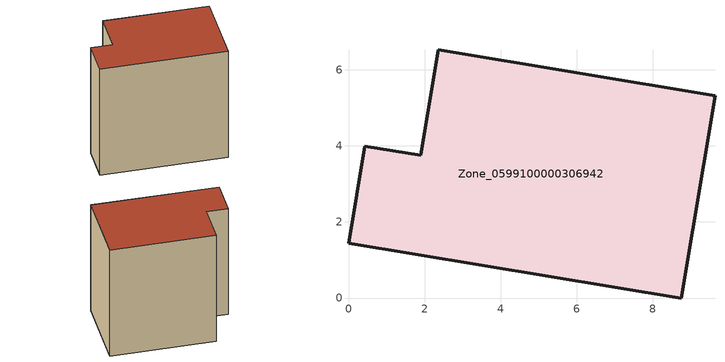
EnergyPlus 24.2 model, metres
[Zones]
Zone_0599100000306942
 floor ground (C_G): 8.74,0 0,1.44 0.42,3.99 1.9,3.75 2.36,6.52 9.63,5.32 z0
 wall outside (C_F): 1.9,3.75 0.42,3.99 0,1.44 8.74,0 9.63,5.32 2.36,6.52 1.9,3.75 z0:8.73
 roof outside (C_R): 9.63,5.32 2.36,6.52 1.9,3.75 0.42,3.99 0,1.44 8.74,0 z8.73
[BUILDING]
Pand.0599100000306942: North Axis=0; Terrain=City; Loads Convergence Tolerance Value=0.04; Temperature Convergence Tolerance Value=0.4; Solar Distribution=FullExterior; Maximum Number of Warmup Days=25; Minimum Number of Warmup Days=1
[Site:Location]
Rotterdam.The.Hague.AP_ZH_NLD Design_Conditions: Latitude=51.96; Longitude=4.45; Time Zone=1; Elevation=-4.5
[SITE:GROUNDTEMPERATURE:BUILDINGSURFACE]
18, 18, 18, 18, 18, 18, 18, 18, 18, 18, 18, 18
[MATERIAL] Thermal Absorptance=0.9; Solar Absorptance=0.7; Visible Absorptance=0.7
Name | Roughness | Thickness | Conductivity | Density | Specific Heat
G.TI.1975-1991 | MediumSmooth | 0.15 | 0.288461 | 540 | 1210
F.TI.1975-1991 | Rough | 0.3 | 0.230769 | 1920 | 840
R.TI.1975-1991 | MediumRough | 0.2 | 0.153846 | 1500 | 1000
[CONSTRUCTION]
C_G: G.TI.1975-1991
C_F: F.TI.1975-1991
C_R: R.TI.1975-1991
[ZONE]
Zone_0599100000306942: Type=1; Multiplier=1; Ceiling Height=Autocalculate; Volume=Autocalculate; Floor Area=autocalculate; Part of Total Floor Area=Yes
[ZONEINFILTRATION:DESIGNFLOWRATE]
Infil_Zone_0599100000306942: Zone or ZoneList or Space or SpaceList=Zone_0599100000306942; Schedule=AlwaysOn; Design Flow Rate Calculation Method=Flow/Area; Flow Rate per Floor Area=0.003; Constant Term Coefficient=1; Temperature Term Coefficient=0; Velocity Term Coefficient=0; Velocity Squared Term Coefficient=0
[HVACTEMPLATE:ZONE:IDEALLOADSAIRSYSTEM]
Zone_0599100000306942: Maximum Heating Supply Air Temperature=50; Minimum Cooling Supply Air Temperature=13; Maximum Heating Supply Air Humidity Ratio=0.0156; Minimum Cooling Supply Air Humidity Ratio=0.0077; Heating Limit=NoLimit; Cooling Limit=NoLimit; Dehumidification Control Type=ConstantSensibleHeatRatio; Cooling Sensible Heat Ratio=0.7; Dehumidification Setpoint=60; Humidification Control Type=None; Humidification Setpoint=30; Outdoor Air Method=None; Outdoor Air Flow Rate per Person=0.00944; Outdoor Air Flow Rate per Zone Floor Area=0; Outdoor Air Flow Rate per Zone=0; Demand Controlled Ventilation Type=None; Outdoor Air Economizer Type=NoEconomizer; Heat Recovery Type=None; Sensible Heat Recovery Effectiveness=0.7; Latent Heat Recovery Effectiveness=0.65
[ZONECONTROL:THERMOSTAT]
ThermostatControl_Zone_0599100000306942: Zone or ZoneList=Zone_0599100000306942; Control Type Schedule=DualSetpointControlType; Control 1=Thermostat_Zone_0599100000306942; Temperature Difference Between Cutout And Setpoint=0
[THERMOSTATSETPOINT:DUALSETPOINT]
Thermostat_Zone_0599100000306942: Heating Setpoint Temperature Schedule=HeatingSetpoint_Zone_0599100000306942; Cooling Setpoint Temperature Schedule=CoolingSetpoint_Zone_0599100000306942
[SCHEDULE:COMPACT]
HeatingSetpoint_Zone_0599100000306942: Through: 12/31, For: AllDays, Until: 24:00, 21
CoolingSetpoint_Zone_0599100000306942: Through: 12/31, For: AllDays, Until: 24:00, 24
DualSetpointControlType: Through: 12/31, For: AllDays, Until: 24:00, 4
AlwaysOn: Through: 12/31, For: AllDays, Until: 24:00, 1
